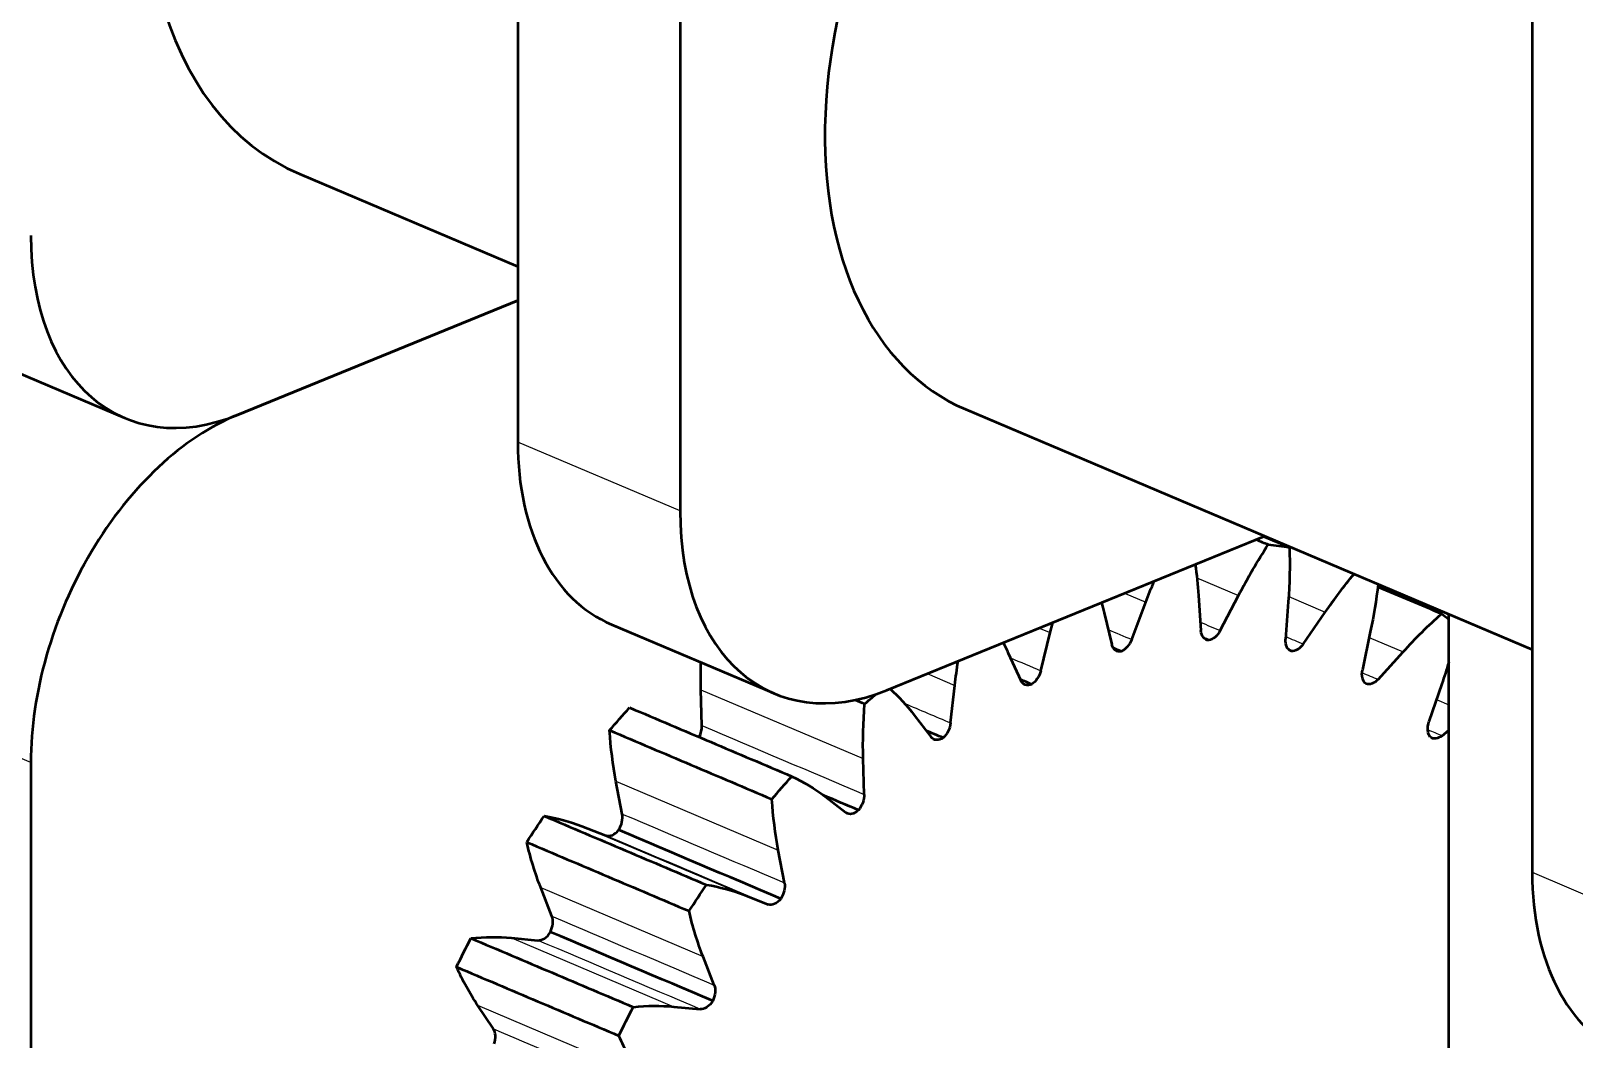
# Model space of a CAD drawing. Header units: millimetres. Extents: x 0 to 420, y 0 to 297.
# Drawn here: x 129.96 to 135.28, y 165.08 to 168.56 of the extents above; entities that cross this region are included whole.
import ezdxf

# ---------------------------------------------------------------- set-up
doc = ezdxf.new("R2010")
doc.units = ezdxf.units.MM
doc.header["$LTSCALE"] = 0.75
doc.layers.add('Visible', color=7, linetype='Continuous', lineweight=50)
doc.layers.add('Visible Narrow', color=7, linetype='Continuous', lineweight=25)

msp = doc.modelspace()

# ---------------------------------------------------------------- linework, layer by layer
at = {"layer": 'Visible', "extrusion": (-4.13746e-17, 0.909404, 0.415914)}
for p, q in [((135.139, 172.9319), (135.139, 165.6567)), ((131.6383, 169.8697), (131.6383, 167.1415)), ((132.1984, 169.6321), (132.1984, 166.9039)), ((130.8846, 168.0671), (131.6383, 167.7474)), ((131.6383, 167.6301), (130.672, 167.236)), ((130.672, 167.236), (131.6383, 167.6301)), ((129.7215, 167.4624), (130.2816, 167.2248)), ((133.1835, 167.2549), (135.139, 166.4255)), ((132.9125, 166.2857), (134.2156, 166.8172)), ((133.9877, 166.6121), (133.9962, 166.4909)), ((134.0624, 166.4911), (134.1258, 166.6125)), ((133.6619, 166.5526), (133.6882, 166.4427)), ((133.7571, 166.46), (133.8057, 166.5886)), ((134.2975, 166.59), (134.2879, 166.4615)), ((134.349, 166.4446), (134.4252, 166.5547)), ((134.8514, 164.8143), (134.8514, 166.5475)), ((131.9619, 166.5121), (132.522, 166.2745)), ((133.4435, 166.3525), (133.4756, 166.4839)), ((134.5806, 166.487), (134.5531, 166.3557)), ((133.3309, 166.4135), (133.3742, 166.3188)), ((134.6072, 166.3223), (134.6935, 166.4174)), ((132.274, 166.163), (132.2703, 166.2865)), ((133.1323, 166.1723), (133.1468, 166.3019)), ((134.8273, 166.3067), (134.783, 166.177)), ((133.0062, 166.1996), (133.065, 166.1232)), ((134.8282, 166.1283), (134.8514, 166.1474)), ((129.958, 166.0354), (129.958, 158.7602)), ((132.8341, 165.9254), (132.8304, 166.049)), ((131.9989, 165.8579), (131.9773, 165.9711)), ((132.6988, 165.9181), (132.771, 165.8627)), ((131.859, 165.8162), (131.9423, 165.7837)), ((132.559, 165.6203), (132.5374, 165.7336)), ((131.7564, 165.505), (131.7175, 165.6041)), ((132.4191, 165.5787), (132.5024, 165.5461)), ((131.6167, 165.4304), (131.7081, 165.4218)), ((132.3165, 165.2674), (132.2776, 165.3665)), ((131.5546, 165.1163), (131.4998, 165.1978)), ((132.1768, 165.1928), (132.2682, 165.1842))]:
    msp.add_line(p, q, dxfattribs=at)
at = {"layer": 'Visible'}
for centre, major_axis, start_param, end_param in [((131.5289, 169.5861), (0.6443, 1.519), 0.363104, 3.141593), ((133.7693, 168.6358), (0.5857, 1.3809), 0, 3.141593), ((130.672, 168.1454), (0.3905, 0.9206), 2.149444, 3.72024), ((130.672, 166.3266), (0.3905, 0.9206), 0.578647, 2.149444), ((132.3524, 167.4327), (0.3905, 0.9206), 2.149444, 3.141593), ((132.9125, 167.1951), (0.3905, 0.9206), 2.149444, 3.72024), ((132.2323, 166.1449), (0.0228, 0.0538), 4.589538, 5.311255), ((131.9581, 165.8304), (0.0228, 0.0538), 4.461099, 5.495858), ((131.9639, 165.838), (0.0228, 0.0538), 3.19113, 4.291199), ((135.853, 165.9478), (0.3905, 0.9206), 2.149444, 3.141593), ((131.7178, 165.469), (0.0228, 0.0538), 4.645899, 5.680371), ((131.7227, 165.4775), (0.0228, 0.0538), 3.363834, 4.475998), ((131.5196, 165.0731), (0.0228, 0.0538), -1.452487, -0.418514)]:
    msp.add_ellipse(centre, major_axis=major_axis, ratio=0.649332, start_param=start_param, end_param=end_param, dxfattribs=at)
at = {"layer": 'Visible', "extrusion": (6.82949e-16, -1.43221e-17, -1)}
msp.add_ellipse((134.8971, 166.0975), major_axis=(0.5521, 1.3016), ratio=0.649332, start_param=-1.448187, end_param=-1.302842, dxfattribs=at)
at = {"layer": 'Visible', "extrusion": (3.03757e-16, 1.20647e-16, -1)}
msp.add_ellipse((133.7016, 164.8576), major_axis=(0.9486, 1.8048), ratio=0.7397, start_param=-0.290291, end_param=-0.242771, dxfattribs=at)
at = {"layer": 'Visible', "extrusion": (4.62002e-16, 1.81262e-16, -1)}
msp.add_ellipse((133.293, 166.3077), major_axis=(0.5521, 1.3016), ratio=0.649332, start_param=0.946045, end_param=1.09139, dxfattribs=at)
at = {"layer": 'Visible', "extrusion": (4.39896e-16, 4.61239e-17, -1)}
msp.add_ellipse((132.9819, 166.092), major_axis=(0.5521, 1.3016), ratio=0.649332, start_param=0.81857, end_param=0.90659, dxfattribs=at)
at = {"layer": 'Visible', "extrusion": (3.64568e-16, 2.07022e-16, -1)}
msp.add_ellipse((134.6835, 166.3117), major_axis=(0.5521, 1.3016), ratio=0.649332, start_param=4.650199, end_param=4.706068, dxfattribs=at)
at = {"layer": 'Visible', "extrusion": (2.33699e-16, 1.69221e-16, -1)}
msp.add_ellipse((135.0637, 165.8192), major_axis=(0.5521, 1.3016), ratio=0.649332, start_param=-1.263387, end_param=-1.142214, dxfattribs=at)
at = {"layer": 'Visible', "extrusion": (6.46715e-16, 7.30118e-17, -1)}
msp.add_ellipse((133.6115, 166.4521), major_axis=(0.5521, 1.3016), ratio=0.649332, start_param=1.154324, end_param=1.276189, dxfattribs=at)
at = {"layer": 'Visible', "extrusion": (5.05718e-16, 1.28112e-16, -1)}
msp.add_ellipse((132.689, 165.8124), major_axis=(0.5521, 1.3016), ratio=0.649332, start_param=0.690345, end_param=0.721791, dxfattribs=at)
at = {"layer": 'Visible', "extrusion": (4.37459e-16, 1.37586e-16, -1)}
msp.add_ellipse((135.1774, 165.4864), major_axis=(0.5521, 1.3016), ratio=0.649332, start_param=-1.078588, end_param=-0.933243, dxfattribs=at)
at = {"layer": 'Visible', "extrusion": (3.10425e-16, 1.56755e-16, -1)}
msp.add_ellipse((133.8492, 164.7933), major_axis=(0.629, 1.9415), ratio=0.738269, start_param=0.261066, end_param=0.281292, dxfattribs=at)
at = {"layer": 'Visible', "extrusion": (5.89822e-16, 8.35572e-17, -1)}
msp.add_ellipse((134.4301, 166.4545), major_axis=(0.5521, 1.3016), ratio=0.649332, start_param=4.465399, end_param=4.49144, dxfattribs=at)
at = {"layer": 'Visible', "extrusion": (2.49568e-16, 1.21797e-16, -1)}
msp.add_ellipse((134.0377, 166.5132), major_axis=(0.0228, 0.0538), ratio=0.649332, start_param=2.915983, end_param=4.030941, dxfattribs=at)
at = {"layer": 'Visible', "extrusion": (4.25766e-16, 3.80979e-17, -1)}
msp.add_ellipse((134.031, 166.5132), major_axis=(0.0228, 0.0538), ratio=0.649332, start_param=1.710701, end_param=2.746084, dxfattribs=at)
at = {"layer": 'Visible', "extrusion": (2.30629e-16, 7.94916e-17, -1)}
msp.add_ellipse((132.4242, 165.4785), major_axis=(0.5521, 1.3016), ratio=0.649332, start_param=0.499488, end_param=0.536991, dxfattribs=at)
at = {"layer": 'Visible', "extrusion": (6.1228e-16, 1.43403e-16, -1)}
msp.add_ellipse((133.7282, 166.4741), major_axis=(0.0228, 0.0538), ratio=0.649332, start_param=2.731183, end_param=3.846141, dxfattribs=at)
at = {"layer": 'Visible', "extrusion": (6.64817e-16, -1.62078e-16, -1)}
msp.add_ellipse((133.7212, 166.4724), major_axis=(0.0228, 0.0538), ratio=0.649332, start_param=1.525901, end_param=2.561285, dxfattribs=at)
at = {"layer": 'Visible', "extrusion": (1.14856e-16, 1.65286e-16, -1)}
msp.add_ellipse((257.9195, 650.1663), major_axis=(29.0645, 506.0158), ratio=0.740754, start_param=3.400032, end_param=3.400078, dxfattribs=at)
at = {"layer": 'Visible', "extrusion": (3.11199e-16, 2.69963e-16, -1)}
msp.add_ellipse((134.3294, 166.4741), major_axis=(0.0228, 0.0538), ratio=0.649332, start_param=3.100784, end_param=4.215742, dxfattribs=at)
at = {"layer": 'Visible', "extrusion": (6.3681e-16, 6.70283e-17, -1)}
msp.add_ellipse((134.3232, 166.4758), major_axis=(0.0228, 0.0538), ratio=0.649332, start_param=1.8955, end_param=2.930884, dxfattribs=at)
at = {"layer": 'Visible', "extrusion": (2.42386e-16, 1.44329e-16, -1)}
msp.add_ellipse((133.2791, 166.7467), major_axis=(0.5521, 1.3016), ratio=0.649332, start_param=4.0958, end_param=4.169524, dxfattribs=at)
at = {"layer": 'Visible', "extrusion": (4.50813e-16, 1.82776e-16, -1)}
msp.add_ellipse((134.1454, 166.5211), major_axis=(0.5521, 1.3016), ratio=0.649332, start_param=4.2806, end_param=4.343317, dxfattribs=at)
at = {"layer": 'Visible', "extrusion": (5.67509e-16, 3.1006e-16, -1)}
msp.add_ellipse((193.0411, 645.4814), major_axis=(-97.0882, 497.464), ratio=0.696498, start_param=3.580409, end_param=3.580488, dxfattribs=at)
at = {"layer": 'Visible', "extrusion": (2.02457e-16, 2.33078e-16, -1)}
msp.add_ellipse((318.5519, 638.3067), major_axis=(166.1917, 478.8287), ratio=0.759754, start_param=3.191811, end_param=3.191825, dxfattribs=at)
at = {"layer": 'Visible', "extrusion": (4.31922e-16, 2.10256e-16, -1)}
msp.add_ellipse((133.9267, 166.5204), major_axis=(0.5521, 1.3016), ratio=0.649332, start_param=1.404969, end_param=1.460989, dxfattribs=at)
at = {"layer": 'Visible', "extrusion": (3.41369e-16, 1.2753e-16, -1)}
msp.add_ellipse((133.4043, 166.3547), major_axis=(0.0228, 0.0538), ratio=0.649332, start_param=1.341101, end_param=2.376485, dxfattribs=at)
at = {"layer": 'Visible', "extrusion": (6.94497e-16, 1.24594e-16, -1)}
msp.add_ellipse((134.5934, 166.3581), major_axis=(0.0228, 0.0538), ratio=0.649332, start_param=3.285584, end_param=4.400542, dxfattribs=at)
at = {"layer": 'Visible', "extrusion": (5.7732e-16, 8.1065e-17, -1)}
msp.add_ellipse((132.1965, 165.1015), major_axis=(0.5521, 1.3016), ratio=0.649332, start_param=0.225239, end_param=0.352192, dxfattribs=at)
at = {"layer": 'Visible', "extrusion": (4.49757e-16, -1.78181e-16, -1)}
msp.add_ellipse((126.1261, 624.4117), major_axis=(-201.1936, 465.2072), ratio=0.628526, start_param=3.72375, end_param=3.723861, dxfattribs=at)
at = {"layer": 'Visible', "extrusion": (4.0359e-16, 1.9324e-16, -1)}
msp.add_ellipse((133.4114, 166.3581), major_axis=(0.0228, 0.0538), ratio=0.649331, start_param=2.546384, end_param=3.661342, dxfattribs=at)
at = {"layer": 'Visible', "extrusion": (3.98234e-16, 1.65431e-16, -1)}
msp.add_ellipse((134.5878, 166.3615), major_axis=(0.0228, 0.0538), ratio=0.649332, start_param=2.0803, end_param=3.115683, dxfattribs=at)
at = {"layer": 'Visible', "extrusion": (4.32837e-16, 1.3478e-16, -1)}
msp.add_ellipse((132.7127, 164.8866), major_axis=(1.1092, 1.9993), ratio=0.588244, start_param=-1.243721, end_param=-1.196201, dxfattribs=at)
at = {"layer": 'Visible', "extrusion": (6.86623e-16, 6.37371e-17, -1)}
msp.add_ellipse((133.8392, 166.5091), major_axis=(0.5521, 1.3016), ratio=0.649332, start_param=4.0958, end_param=4.241145, dxfattribs=at)
at = {"layer": 'Visible', "extrusion": (3.15329e-16, 1.1161e-16, -1)}
msp.add_ellipse((133.3536, 164.7293), major_axis=(1.151, 1.9231), ratio=0.612196, start_param=-1.094202, end_param=-1.069418, dxfattribs=at)
at = {"layer": 'Visible', "extrusion": (6.34342e-16, 5.35445e-17, -1)}
msp.add_ellipse((133.0911, 166.1642), major_axis=(0.0228, 0.0538), ratio=0.649332, start_param=1.156302, end_param=2.191685, dxfattribs=at)
at = {"layer": 'Visible', "extrusion": (5.47943e-16, 1.51361e-16, -1)}
msp.add_ellipse((134.8205, 166.1691), major_axis=(0.0228, 0.0538), ratio=0.649332, start_param=3.470383, end_param=4.585341, dxfattribs=at)
at = {"layer": 'Visible', "extrusion": (4.64181e-16, 1.10549e-16, -1)}
msp.add_ellipse((132.9619, 166.6567), major_axis=(0.5521, 1.3016), ratio=0.649332, start_param=3.911001, end_param=4.056345, dxfattribs=at)
at = {"layer": 'Visible', "extrusion": (3.04602e-16, 3.59003e-17, -1)}
msp.add_ellipse((59.453, 587.6745), major_axis=(-282.5624, 420.7793), ratio=0.53915, start_param=3.831212, end_param=3.831377, dxfattribs=at)
at = {"layer": 'Visible', "extrusion": (1.14574e-16, 4.2992e-16, -1)}
msp.add_ellipse((133.098, 166.1692), major_axis=(0.0228, 0.0538), ratio=0.649331, start_param=2.361585, end_param=3.476542, dxfattribs=at)
at = {"layer": 'Visible', "extrusion": (3.84225e-16, 1.7642e-16, -1)}
msp.add_ellipse((134.8159, 166.1741), major_axis=(0.0228, 0.0538), ratio=0.649332, start_param=2.265099, end_param=3.300483, dxfattribs=at)
at = {"layer": 'Visible', "extrusion": (6.22113e-16, 9.65343e-18, -1)}
msp.add_ellipse((133.2728, 164.649), major_axis=(1.1092, 1.9993), ratio=0.588244, start_param=-1.243721, end_param=-1.196201, dxfattribs=at)
at = {"layer": 'Visible', "extrusion": (4.91363e-16, 6.47398e-17, -1)}
msp.add_ellipse((132.0136, 164.6944), major_axis=(0.5521, 1.3016), ratio=0.649332, start_param=0.022047, end_param=0.167392, dxfattribs=at)
at = {"layer": 'Visible', "extrusion": (2.77784e-16, 1.45418e-16, -1)}
msp.add_ellipse((133.522, 166.4191), major_axis=(0.5521, 1.3016), ratio=0.649332, start_param=3.911001, end_param=4.056345, dxfattribs=at)
at = {"layer": 'Visible', "extrusion": (5.05955e-16, 1.09015e-16, -1)}
msp.add_ellipse((-4.7075, 536.5211), major_axis=(-345.1329, 371.1872), ratio=0.431413, start_param=3.908148, end_param=3.908491, dxfattribs=at)
at = {"layer": 'Visible', "extrusion": (7.35184e-16, -4.81914e-18, -1)}
msp.add_ellipse((132.7924, 165.9073), major_axis=(0.0228, 0.0538), ratio=0.649332, start_param=0.971502, end_param=2.006886, dxfattribs=at)
at = {"layer": 'Visible', "extrusion": (2.40602e-16, 9.17052e-18, -1)}
msp.add_ellipse((132.6402, 164.7915), major_axis=(1.0445, 2.0703), ratio=0.571883, start_param=-1.385146, end_param=-1.337626, dxfattribs=at)
at = {"layer": 'Visible', "extrusion": (2.64062e-16, 1.95433e-16, -1)}
for centre, start_param, end_param in [((131.3218, 164.5086), -0.162752, -0.017408), ((132.6444, 166.4916), 3.726201, 3.871546), ((131.2456, 164.0833), -0.347552, -0.202207), ((132.3374, 166.2572), 3.541401, 3.686746)]:
    msp.add_ellipse(centre, major_axis=(0.5521, 1.3016), ratio=0.649332, start_param=start_param, end_param=end_param, dxfattribs=at)
at = {"layer": 'Visible', "extrusion": (4.776e-16, 1.04044e-16, -1)}
msp.add_ellipse((132.7988, 165.9137), major_axis=(0.0228, 0.0538), ratio=0.649331, start_param=2.176785, end_param=3.291743, dxfattribs=at)
at = {"layer": 'Visible', "extrusion": (6.46207e-16, 2.77907e-16, -1)}
msp.add_ellipse((-64.1705, 472.6933), major_axis=(-393.3968, 319.5866), ratio=0.308985, start_param=3.960093, end_param=3.961671, dxfattribs=at)
at = {"layer": 'Visible', "extrusion": (1.8929e-16, 4.65691e-16, -1)}
msp.add_ellipse((133.2003, 164.554), major_axis=(1.0445, 2.0703), ratio=0.571883, start_param=-1.385146, end_param=-1.337626, dxfattribs=at)
at = {"layer": 'Visible', "extrusion": (3.58697e-16, 3.85924e-17, -1)}
msp.add_ellipse((131.8819, 164.271), major_axis=(0.5521, 1.3016), ratio=0.649332, start_param=-0.162752, end_param=-0.017408, dxfattribs=at)
at = {"layer": 'Visible', "extrusion": (9.90325e-17, 2.73597e-16, -1)}
msp.add_ellipse((132.5182, 165.5928), major_axis=(0.0228, 0.0538), ratio=0.649332, start_param=0.786703, end_param=1.822086, dxfattribs=at)
at = {"layer": 'Visible', "extrusion": (2.90589e-16, 3.4206e-16, -1)}
msp.add_ellipse((132.524, 165.6004), major_axis=(0.0228, 0.0538), ratio=0.649331, start_param=1.991986, end_param=3.106944, dxfattribs=at)
at = {"layer": 'Visible', "extrusion": (5.17454e-16, 3.0097e-17, -1)}
msp.add_ellipse((133.2045, 166.2541), major_axis=(0.5521, 1.3016), ratio=0.649332, start_param=3.726201, end_param=3.871546, dxfattribs=at)
at = {"layer": 'Visible', "extrusion": (2.19895e-16, 2.00017e-16, -1)}
msp.add_ellipse((132.5783, 164.685), major_axis=(0.9623, 2.1286), ratio=0.5635, start_param=-1.522113, end_param=-1.474593, dxfattribs=at)
at = {"layer": 'Visible', "extrusion": (4.42164e-16, 1.06439e-16, -1)}
msp.add_ellipse((-116.9112, 398.3647), major_axis=(-430.9182, 266.8448), ratio=0.176036, start_param=3.99127, end_param=3.992848, dxfattribs=at)
at = {"layer": 'Visible', "extrusion": (6.0309e-16, 1.56894e-16, -1)}
msp.add_ellipse((132.2779, 165.2314), major_axis=(0.0228, 0.0538), ratio=0.649332, start_param=0.601903, end_param=1.637287, dxfattribs=at)
at = {"layer": 'Visible', "extrusion": (-6.18046e-17, 3.9942e-16, -1)}
msp.add_ellipse((132.2828, 165.2399), major_axis=(0.0228, 0.0538), ratio=0.649331, start_param=1.807187, end_param=2.922145, dxfattribs=at)
at = {"layer": 'Visible', "extrusion": (2.22894e-17, 2.78597e-16, -1)}
msp.add_ellipse((133.1384, 164.4474), major_axis=(0.9623, 2.1286), ratio=0.5635, start_param=-1.522113, end_param=-1.474593, dxfattribs=at)
at = {"layer": 'Visible', "extrusion": (4.67182e-16, 1.17268e-16, -1)}
msp.add_ellipse((131.8057, 163.8458), major_axis=(0.5521, 1.3016), ratio=0.649332, start_param=-0.347552, end_param=-0.202207, dxfattribs=at)
at = {"layer": 'Visible', "extrusion": (6.79693e-16, -2.70828e-17, -1)}
msp.add_ellipse((132.8975, 166.0196), major_axis=(0.5521, 1.3016), ratio=0.649332, start_param=3.541401, end_param=3.686746, dxfattribs=at)
at = {"layer": 'Visible'}
for points in [[(134.2125, 166.8159), (134.2421, 166.8033), (134.2718, 166.7908), (134.3014, 166.7782)], [(134.1867, 166.8054), (134.2006, 166.7995), (134.2145, 166.7936), (134.2283, 166.7878)], [(134.6067, 166.6425), (134.6801, 166.6114), (134.7535, 166.5803), (134.8269, 166.5492)], [(132.8024, 166.2517), (132.8134, 166.247), (132.8245, 166.2423), (132.8355, 166.2376)]]:
    msp.add_open_spline(points, degree=3, dxfattribs=at)
for points, knots in [([(132.0241, 166.2254), (132.1175, 166.1858), (132.2108, 166.1462), (132.3975, 166.067), (132.4909, 166.0274), (132.5842, 165.9878)], [0, 0, 0, 0, 0.04, 0.04, 0.08, 0.08, 0.08, 0.08]), ([(131.9554, 166.1468), (132.0488, 166.1072), (132.1421, 166.0676), (132.3288, 165.9884), (132.4222, 165.9488), (132.5155, 165.9092)], [-0.08000165, -0.08000165, -0.08000165, -0.08000165, -0.04000165, -0.04000165, -0.00000165, -0.00000165, -0.00000165, -0.00000165]), ([(131.7296, 165.8511), (131.8229, 165.8115), (131.9163, 165.7719), (132.103, 165.6927), (132.1963, 165.6531), (132.2897, 165.6135)], [0, 0, 0, 0, 0.04, 0.04, 0.08, 0.08, 0.08, 0.08]), ([(131.6694, 165.7608), (131.7627, 165.7212), (131.8561, 165.6816), (132.0428, 165.6024), (132.1361, 165.5628), (132.2295, 165.5232)], [-0.08000165, -0.08000165, -0.08000165, -0.08000165, -0.04000165, -0.04000165, -0.00000165, -0.00000165, -0.00000165, -0.00000165]), ([(131.4768, 165.4292), (131.5701, 165.3896), (131.6635, 165.35), (131.8502, 165.2708), (131.9435, 165.2312), (132.0369, 165.1916)], [0, 0, 0, 0, 0.04, 0.04, 0.08, 0.08, 0.08, 0.08]), ([(131.427, 165.3302), (131.5204, 165.2906), (131.6137, 165.251), (131.8004, 165.1718), (131.8938, 165.1322), (131.9871, 165.0926)], [-0.08000165, -0.08000165, -0.08000165, -0.08000165, -0.04000165, -0.04000165, -0.00000165, -0.00000165, -0.00000165, -0.00000165])]:
    msp.add_open_spline(points, degree=3, knots=knots, dxfattribs=at)
at = {"layer": 'Visible Narrow', "extrusion": (-4.13746e-17, 0.909404, 0.415914)}
for p, q in [((132.1984, 166.9039), (131.6383, 167.1415)), ((133.9822, 166.6734), (134.1259, 166.6125)), ((133.7318, 166.6199), (133.8057, 166.5886)), ((134.2988, 166.6084), (134.4252, 166.5547)), ((133.4377, 166.4999), (133.4756, 166.4839)), ((134.5764, 166.467), (134.6935, 166.4174)), ((133.0514, 166.3424), (133.1468, 166.3019)), ((132.2704, 166.2865), (132.8305, 166.049)), ((129.958, 166.0354), (129.3979, 166.273)), ((134.8089, 166.2528), (134.8514, 166.2348)), ((131.9773, 165.9711), (132.5374, 165.7336)), ((131.859, 165.8162), (132.4191, 165.5787)), ((135.139, 165.6567), (135.6991, 165.4191)), ((131.7175, 165.6041), (132.2776, 165.3665)), ((131.6167, 165.4304), (132.1768, 165.1928)), ((131.4998, 165.1978), (132.0599, 164.9602))]:
    msp.add_line(p, q, dxfattribs=at)
at = {"layer": 'Visible Narrow'}
for points in [[(133.6758, 166.4945), (133.7029, 166.483), (133.73, 166.4715), (133.7571, 166.46)], [(133.9942, 166.52), (134.0169, 166.5103), (134.0397, 166.5007), (134.0624, 166.491)], [(134.2885, 166.4703), (134.3087, 166.4617), (134.3288, 166.4532), (134.349, 166.4446)], [(133.3384, 166.3971), (133.3734, 166.3822), (133.4085, 166.3674), (133.4435, 166.3525)], [(134.5518, 166.3458), (134.5703, 166.338), (134.5887, 166.3301), (134.6072, 166.3223)], [(132.9729, 166.2399), (133.0261, 166.2173), (133.0792, 166.1948), (133.1323, 166.1723)], [(132.274, 166.163), (132.4607, 166.0838), (132.6474, 166.0046), (132.8341, 165.9254)], [(134.7788, 166.1492), (134.7953, 166.1422), (134.8117, 166.1352), (134.8282, 166.1283)], [(131.9989, 165.8579), (132.1856, 165.7787), (132.3723, 165.6995), (132.559, 165.6203)], [(132.5018, 165.5463), (132.3153, 165.6255), (132.1288, 165.7046), (131.9423, 165.7837)], [(131.7564, 165.505), (131.9431, 165.4258), (132.1298, 165.3466), (132.3165, 165.2674)], [(132.2681, 165.1842), (132.0814, 165.2634), (131.8947, 165.3426), (131.7081, 165.4218)], [(131.5546, 165.1163), (131.7413, 165.0371), (131.928, 164.9579), (132.1147, 164.8787)]]:
    msp.add_open_spline(points, degree=3, dxfattribs=at)

doc.saveas('drawing.dxf')
